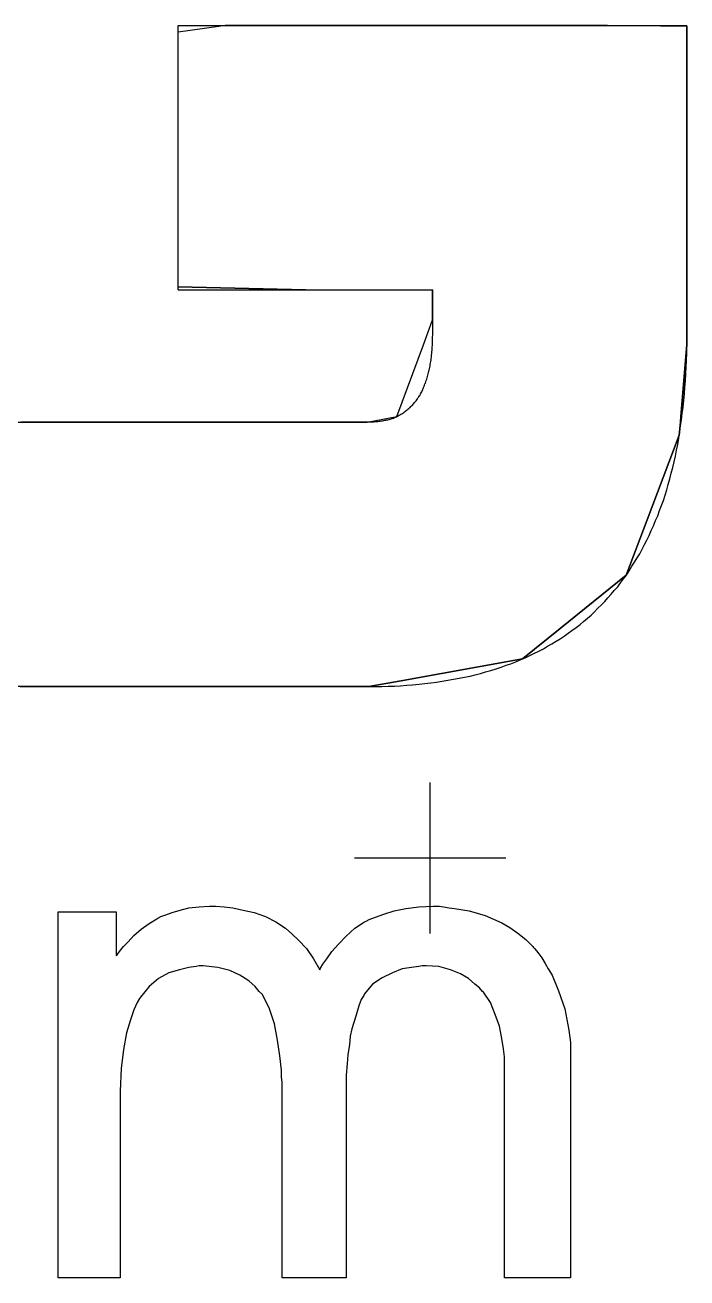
# Model space of a CAD drawing. Extents: x -69.4 to 29.6, y -21.9 to 37.7.
# Drawn here: x -38.002 to -36.033, y 16.998 to 20.727 of the extents above; entities that cross this region are included whole.
import ezdxf

# ---------------------------------------------------------------- set-up
doc = ezdxf.new("R2010")
doc.units = 0
doc.layers.add('gg1', color=1, linetype='CONTINUOUS')
doc.layers.add('gto', color=5, linetype='CONTINUOUS')

msp = doc.modelspace()

# ---------------------------------------------------------------- linework, layer by layer
at = {"layer": 'gg1', "color": 1}
for points in [[(-36.797074, 18.023036), (-36.797074, 18.473037)], [(-37.022074, 18.248036), (-36.572073, 18.248036)]]:
    msp.add_lwpolyline(points, dxfattribs=at)
at = {"layer": 'gto', "color": 5}
for points in [[(-38.610077, 19.545039), (-36.984074, 19.545039), (-36.896074, 19.562039), (-36.817074, 19.77504), (-36.791074, 19.84704), (-36.790074, 19.84904), (-36.790074, 19.93804), (-37.168074, 19.93904), (-37.547075, 19.94804), (-37.547075, 20.477041), (-37.547075, 20.514041), (-37.547075, 20.707041), (-37.426075, 20.724041), (-37.407075, 20.727041), (-36.269073, 20.727041), (-36.033072, 20.724041), (-36.033072, 20.707041), (-36.033072, 20.514041), (-36.033072, 20.477041), (-36.033072, 19.94804), (-36.033072, 19.93904), (-36.033072, 19.93804), (-36.033072, 19.84904), (-36.033072, 19.84704), (-36.033072, 19.77504), (-36.051072, 19.562039), (-36.052072, 19.545039), (-36.056072, 19.506039), (-36.151072, 19.254039), (-36.214072, 19.090038), (-36.410073, 18.931038), (-36.522073, 18.841038), (-36.889074, 18.774038), (-36.979074, 18.758038), (-38.571077, 18.758038)], [(-37.547075, 20.726041), (-37.546075, 20.726041)], [(-37.547075, 20.724041), (-37.547075, 20.726041)], [(-37.547075, 20.707041), (-37.426075, 20.724041)], [(-37.547075, 20.723041), (-37.547075, 20.724041)], [(-37.547075, 20.721041), (-37.547075, 20.723041)], [(-37.547075, 20.718041), (-37.547075, 20.721041)], [(-37.547075, 20.715041), (-37.547075, 20.718041)], [(-37.547075, 20.713041), (-37.547075, 20.715041)], [(-37.547075, 20.709041), (-37.547075, 20.713041)], [(-37.547075, 20.705041), (-37.547075, 20.709041)], [(-37.547075, 20.514041), (-37.547075, 20.707041)], [(-37.547075, 20.700041), (-37.547075, 20.705041)], [(-37.547075, 20.695041), (-37.547075, 20.700041)], [(-37.546075, 20.726041), (-37.545075, 20.726041)], [(-37.545075, 20.726041), (-37.543075, 20.726041)], [(-37.543075, 20.726041), (-37.539075, 20.726041)], [(-37.539075, 20.726041), (-37.535075, 20.726041)], [(-37.535075, 20.726041), (-37.530075, 20.726041)], [(-37.530075, 20.726041), (-37.524075, 20.726041)], [(-37.524075, 20.726041), (-37.517075, 20.726041)], [(-37.517075, 20.726041), (-37.509075, 20.726041)], [(-37.509075, 20.726041), (-37.502075, 20.726041)], [(-37.502075, 20.726041), (-37.492075, 20.726041)], [(-37.492075, 20.726041), (-37.482075, 20.726041)], [(-37.482075, 20.726041), (-37.473075, 20.726041)], [(-37.473075, 20.726041), (-37.461075, 20.726041)], [(-37.461075, 20.726041), (-37.449075, 20.726041)], [(-37.449075, 20.726041), (-37.437075, 20.726041)], [(-37.437075, 20.726041), (-37.424075, 20.726041)], [(-37.426075, 20.724041), (-37.407075, 20.727041)], [(-37.424075, 20.726041), (-37.409075, 20.726041)], [(-37.409075, 20.726041), (-37.396075, 20.726041)], [(-37.396075, 20.726041), (-37.380075, 20.726041)], [(-37.380075, 20.726041), (-37.364075, 20.726041)], [(-37.364075, 20.726041), (-37.349075, 20.726041)], [(-37.349075, 20.726041), (-37.332075, 20.726041)], [(-37.332075, 20.726041), (-37.315075, 20.726041)], [(-37.315075, 20.726041), (-37.297075, 20.726041)], [(-37.297075, 20.726041), (-37.280075, 20.726041)], [(-37.280075, 20.726041), (-37.261075, 20.726041)], [(-37.261075, 20.726041), (-37.242074, 20.726041)], [(-37.242074, 20.726041), (-37.223074, 20.726041)], [(-37.223074, 20.726041), (-37.203074, 20.726041)], [(-37.203074, 20.726041), (-37.183074, 20.726041)], [(-37.183074, 20.726041), (-37.163074, 20.726041)], [(-37.163074, 20.726041), (-37.143074, 20.726041)], [(-37.143074, 20.726041), (-37.121074, 20.726041)], [(-37.121074, 20.726041), (-37.100074, 20.726041)], [(-37.100074, 20.726041), (-37.078074, 20.726041)], [(-37.078074, 20.726041), (-37.057074, 20.726041)], [(-37.057074, 20.726041), (-37.035074, 20.726041)], [(-37.035074, 20.726041), (-37.012074, 20.726041)], [(-37.012074, 20.726041), (-36.990074, 20.726041)], [(-36.990074, 20.726041), (-36.967074, 20.726041)], [(-36.979074, 18.758038), (-36.960074, 18.758038), (-36.941074, 18.758038), (-36.922074, 18.759038), (-36.903074, 18.759038), (-36.885074, 18.760038), (-36.866074, 18.762038), (-36.849074, 18.763038), (-36.830074, 18.765038), (-36.813074, 18.767038), (-36.795074, 18.769038), (-36.778074, 18.771038), (-36.761074, 18.774038), (-36.744073, 18.777038), (-36.727073, 18.780038), (-36.711073, 18.783038), (-36.695073, 18.786038), (-36.678073, 18.789038), (-36.663073, 18.793038), (-36.647073, 18.797038), (-36.632073, 18.802038), (-36.616073, 18.806038), (-36.601073, 18.811038), (-36.586073, 18.816038), (-36.571073, 18.822038), (-36.557073, 18.826038), (-36.542073, 18.832038), (-36.529073, 18.838038), (-36.514073, 18.844038), (-36.500073, 18.851038), (-36.488073, 18.857038), (-36.474073, 18.863038), (-36.460073, 18.870038), (-36.448073, 18.878038), (-36.435073, 18.885038), (-36.422073, 18.893038), (-36.410073, 18.900038), (-36.398073, 18.908038), (-36.386073, 18.917038), (-36.375073, 18.925038), (-36.363073, 18.934038), (-36.351073, 18.943038), (-36.341073, 18.952038), (-36.329073, 18.962038), (-36.318073, 18.971038), (-36.309073, 18.980038), (-36.298073, 18.991038), (-36.287073, 19.001038), (-36.277073, 19.011038), (-36.268073, 19.022038), (-36.258073, 19.033038), (-36.249072, 19.044038), (-36.239072, 19.055038), (-36.231072, 19.067038), (-36.222072, 19.079038), (-36.213072, 19.090038), (-36.205072, 19.103038), (-36.197072, 19.116038), (-36.189072, 19.128038), (-36.181072, 19.141038), (-36.173072, 19.153038), (-36.166072, 19.167038), (-36.159072, 19.181038), (-36.152072, 19.194038), (-36.145072, 19.208038), (-36.139072, 19.223038), (-36.132072, 19.237038), (-36.127072, 19.252039), (-36.120072, 19.266039), (-36.115072, 19.282039), (-36.109072, 19.297039), (-36.103072, 19.312039), (-36.098072, 19.328039), (-36.093072, 19.344039), (-36.089072, 19.360039), (-36.084072, 19.376039), (-36.080072, 19.393039), (-36.075072, 19.410039), (-36.071072, 19.427039), (-36.067072, 19.444039), (-36.064072, 19.462039), (-36.060072, 19.479039), (-36.057072, 19.497039), (-36.055072, 19.515039), (-36.052072, 19.534039), (-36.049072, 19.552039), (-36.047072, 19.571039), (-36.044072, 19.590039), (-36.042072, 19.610039), (-36.040072, 19.629039), (-36.039072, 19.649039), (-36.037072, 19.668039), (-36.036072, 19.689039), (-36.035072, 19.709039), (-36.034072, 19.730039), (-36.033072, 19.75004), (-36.033072, 19.77104), (-36.033072, 19.79304), (-36.033072, 19.80804), (-36.033072, 19.80904), (-36.033072, 19.81104), (-36.033072, 19.81304), (-36.033072, 19.81504), (-36.033072, 19.81904), (-36.033072, 19.82204), (-36.033072, 19.82704), (-36.033072, 19.83104), (-36.033072, 19.83704), (-36.033072, 19.84204), (-36.033072, 19.84704), (-36.033072, 19.85404), (-36.033072, 19.86104), (-36.033072, 19.86904), (-36.033072, 19.87604), (-36.033072, 19.88404), (-36.033072, 19.89204), (-36.033072, 19.90104), (-36.033072, 19.91104), (-36.033072, 19.91904), (-36.033072, 19.92904), (-36.033072, 19.94004), (-36.033072, 19.95004), (-36.033072, 19.96004), (-36.033072, 19.97204), (-36.033072, 19.98304), (-36.033072, 19.99404), (-36.033072, 20.00604), (-36.033072, 20.01804), (-36.033072, 20.03004), (-36.033072, 20.04204), (-36.033072, 20.05504), (-36.033072, 20.06704), (-36.033072, 20.08104), (-36.033072, 20.09404), (-36.033072, 20.10704), (-36.033072, 20.12104), (-36.033072, 20.13304), (-36.033072, 20.14704), (-36.033072, 20.16204), (-36.033072, 20.17504), (-36.033072, 20.18904), (-36.033072, 20.20304), (-36.033072, 20.21704), (-36.033072, 20.23104), (-36.033072, 20.24504), (-36.033072, 20.259041), (-36.033072, 20.274041), (-36.033072, 20.287041), (-36.033072, 20.302041), (-36.033072, 20.315041), (-36.033072, 20.329041), (-36.033072, 20.344041), (-36.033072, 20.357041), (-36.033072, 20.371041), (-36.033072, 20.385041), (-36.033072, 20.398041), (-36.033072, 20.412041), (-36.033072, 20.425041), (-36.033072, 20.439041), (-36.033072, 20.452041), (-36.033072, 20.464041), (-36.033072, 20.477041), (-36.033072, 20.490041), (-36.033072, 20.502041), (-36.033072, 20.515041), (-36.033072, 20.527041), (-36.033072, 20.538041), (-36.033072, 20.550041), (-36.033072, 20.562041), (-36.033072, 20.572041), (-36.033072, 20.583041), (-36.033072, 20.594041), (-36.033072, 20.604041), (-36.033072, 20.613041), (-36.033072, 20.623041), (-36.033072, 20.632041), (-36.033072, 20.640041), (-36.033072, 20.649041), (-36.033072, 20.657041), (-36.033072, 20.665041), (-36.033072, 20.673041), (-36.033072, 20.679041), (-36.033072, 20.685041), (-36.033072, 20.692041), (-36.033072, 20.697041), (-36.033072, 20.703041), (-36.033072, 20.708041), (-36.033072, 20.712041), (-36.033072, 20.715041), (-36.033072, 20.718041), (-36.033072, 20.721041), (-36.033072, 20.723041), (-36.033072, 20.725041), (-36.033072, 20.726041)], [(-36.967074, 20.726041), (-36.945074, 20.726041)], [(-36.945074, 20.726041), (-36.922074, 20.726041)], [(-36.922074, 20.726041), (-36.898074, 20.726041)], [(-36.898074, 20.726041), (-36.876074, 20.726041)], [(-36.876074, 20.726041), (-36.853074, 20.726041)], [(-36.853074, 20.726041), (-36.829074, 20.726041)], [(-36.829074, 20.726041), (-36.806074, 20.726041)], [(-36.806074, 20.726041), (-36.783074, 20.726041)], [(-36.783074, 20.726041), (-36.759074, 20.726041)], [(-36.759074, 20.726041), (-36.737073, 20.726041)], [(-36.737073, 20.726041), (-36.713073, 20.726041)], [(-36.713073, 20.726041), (-36.690073, 20.726041)], [(-36.690073, 20.726041), (-36.667073, 20.726041)], [(-36.667073, 20.726041), (-36.644073, 20.726041)], [(-36.644073, 20.726041), (-36.621073, 20.726041)], [(-36.621073, 20.726041), (-36.599073, 20.726041)], [(-36.599073, 20.726041), (-36.576073, 20.726041)], [(-36.576073, 20.726041), (-36.554073, 20.726041)], [(-36.554073, 20.726041), (-36.531073, 20.726041)], [(-36.531073, 20.726041), (-36.510073, 20.726041)], [(-36.510073, 20.726041), (-36.489073, 20.726041)], [(-36.489073, 20.726041), (-36.467073, 20.726041)], [(-36.467073, 20.726041), (-36.446073, 20.726041)], [(-36.446073, 20.726041), (-36.425073, 20.726041)], [(-36.425073, 20.726041), (-36.405073, 20.726041)], [(-36.405073, 20.726041), (-36.384073, 20.726041)], [(-36.384073, 20.726041), (-36.365073, 20.726041)], [(-36.365073, 20.726041), (-36.346073, 20.726041)], [(-36.346073, 20.726041), (-36.326073, 20.726041)], [(-36.326073, 20.726041), (-36.308073, 20.726041)], [(-36.308073, 20.726041), (-36.289073, 20.726041)], [(-36.289073, 20.726041), (-36.272073, 20.726041)], [(-36.272073, 20.726041), (-36.254073, 20.726041)], [(-36.269073, 20.727041), (-36.033072, 20.724041)], [(-36.254073, 20.726041), (-36.238072, 20.726041)], [(-36.238072, 20.726041), (-36.221072, 20.726041)], [(-36.221072, 20.726041), (-36.205072, 20.726041)], [(-36.205072, 20.726041), (-36.191072, 20.726041)], [(-36.191072, 20.726041), (-36.176072, 20.726041)], [(-36.176072, 20.726041), (-36.162072, 20.726041)], [(-36.162072, 20.726041), (-36.148072, 20.726041)], [(-36.148072, 20.726041), (-36.135072, 20.726041)], [(-36.135072, 20.726041), (-36.124072, 20.726041)], [(-36.124072, 20.726041), (-36.112072, 20.726041)], [(-36.112072, 20.726041), (-36.101072, 20.726041)], [(-36.101072, 20.726041), (-36.092072, 20.726041)], [(-36.092072, 20.726041), (-36.082072, 20.726041)], [(-36.082072, 20.726041), (-36.073072, 20.726041)], [(-36.073072, 20.726041), (-36.065072, 20.726041)], [(-36.065072, 20.726041), (-36.058072, 20.726041)], [(-36.058072, 20.726041), (-36.053072, 20.726041)], [(-36.053072, 20.726041), (-36.047072, 20.726041)], [(-36.047072, 20.726041), (-36.042072, 20.726041)], [(-36.042072, 20.726041), (-36.039072, 20.726041)], [(-36.039072, 20.726041), (-36.036072, 20.726041)], [(-36.036072, 20.726041), (-36.034072, 20.726041)], [(-36.034072, 20.726041), (-36.033072, 20.726041)], [(-36.033072, 20.707041), (-36.033072, 20.724041)], [(-36.033072, 20.514041), (-36.033072, 20.707041)], [(-37.547075, 20.689041), (-37.547075, 20.695041)], [(-37.547075, 20.683041), (-37.547075, 20.689041)], [(-37.547075, 20.677041), (-37.547075, 20.683041)], [(-37.547075, 20.672041), (-37.547075, 20.677041)], [(-37.547075, 20.665041), (-37.547075, 20.672041)], [(-37.547075, 20.657041), (-37.547075, 20.665041)], [(-37.547075, 20.650041), (-37.547075, 20.657041)], [(-37.547075, 20.642041), (-37.547075, 20.650041)], [(-37.547075, 20.635041), (-37.547075, 20.642041)], [(-37.547075, 20.626041), (-37.547075, 20.635041)], [(-37.547075, 20.618041), (-37.547075, 20.626041)], [(-37.547075, 20.609041), (-37.547075, 20.618041)], [(-37.547075, 20.600041), (-37.547075, 20.609041)], [(-37.547075, 20.591041), (-37.547075, 20.600041)], [(-37.547075, 20.581041), (-37.547075, 20.591041)], [(-37.547075, 20.571041), (-37.547075, 20.581041)], [(-37.547075, 20.562041), (-37.547075, 20.571041)], [(-37.547075, 20.551041), (-37.547075, 20.562041)], [(-37.547075, 20.541041), (-37.547075, 20.551041)], [(-37.547075, 20.531041), (-37.547075, 20.541041)], [(-37.547075, 20.520041), (-37.547075, 20.531041)], [(-37.547075, 20.509041), (-37.547075, 20.520041)], [(-37.547075, 20.477041), (-37.547075, 20.514041)], [(-36.033072, 20.477041), (-36.033072, 20.514041)], [(-37.547075, 20.497041), (-37.547075, 20.509041)], [(-37.547075, 20.487041), (-37.547075, 20.497041)], [(-37.547075, 20.475041), (-37.547075, 20.487041)], [(-37.547075, 19.94804), (-37.547075, 20.477041)], [(-37.547075, 20.464041), (-37.547075, 20.475041)], [(-36.033072, 19.94804), (-36.033072, 20.477041)], [(-37.547075, 20.453041), (-37.547075, 20.464041)], [(-37.547075, 20.441041), (-37.547075, 20.453041)], [(-37.547075, 20.429041), (-37.547075, 20.441041)], [(-37.547075, 20.418041), (-37.547075, 20.429041)], [(-37.547075, 20.405041), (-37.547075, 20.418041)], [(-37.547075, 20.393041), (-37.547075, 20.405041)], [(-37.547075, 20.382041), (-37.547075, 20.393041)], [(-37.547075, 20.369041), (-37.547075, 20.382041)], [(-37.547075, 20.357041), (-37.547075, 20.369041)], [(-37.547075, 20.346041), (-37.547075, 20.357041)], [(-37.547075, 20.333041), (-37.547075, 20.346041)], [(-37.547075, 20.321041), (-37.547075, 20.333041)], [(-37.547075, 20.309041), (-37.547075, 20.321041)], [(-37.547075, 20.297041), (-37.547075, 20.309041)], [(-37.547075, 20.285041), (-37.547075, 20.297041)], [(-37.547075, 20.273041), (-37.547075, 20.285041)], [(-37.547075, 20.261041), (-37.547075, 20.273041)], [(-37.547075, 20.24904), (-37.547075, 20.261041)], [(-37.547075, 20.23804), (-37.547075, 20.24904)], [(-37.547075, 20.22604), (-37.547075, 20.23804)], [(-37.547075, 20.21404), (-37.547075, 20.22604)], [(-37.547075, 20.20304), (-37.547075, 20.21404)], [(-37.547075, 20.19104), (-37.547075, 20.20304)], [(-37.547075, 20.18004), (-37.547075, 20.19104)], [(-37.547075, 20.16904), (-37.547075, 20.18004)], [(-37.547075, 20.15804), (-37.547075, 20.16904)], [(-37.547075, 20.14704), (-37.547075, 20.15804)], [(-37.547075, 20.13604), (-37.547075, 20.14704)], [(-37.547075, 20.12604), (-37.547075, 20.13604)], [(-37.547075, 20.11504), (-37.547075, 20.12604)], [(-37.547075, 20.10504), (-37.547075, 20.11504)], [(-37.547075, 20.09504), (-37.547075, 20.10504)], [(-37.547075, 20.08504), (-37.547075, 20.09504)], [(-37.547075, 20.07604), (-37.547075, 20.08504)], [(-37.547075, 20.06604), (-37.547075, 20.07604)], [(-37.547075, 20.05804), (-37.547075, 20.06604)], [(-37.547075, 20.04904), (-37.547075, 20.05804)], [(-37.547075, 20.04004), (-37.547075, 20.04904)], [(-37.547075, 20.03104), (-37.547075, 20.04004)], [(-37.547075, 20.02404), (-37.547075, 20.03104)], [(-37.547075, 20.01604), (-37.547075, 20.02404)], [(-37.547075, 20.00904), (-37.547075, 20.01604)], [(-37.547075, 20.00104), (-37.547075, 20.00904)], [(-37.547075, 19.99404), (-37.547075, 20.00104)], [(-37.547075, 19.98804), (-37.547075, 19.99404)], [(-37.547075, 19.98304), (-37.547075, 19.98804)], [(-37.547075, 19.97704), (-37.547075, 19.98304)], [(-37.547075, 19.97104), (-37.547075, 19.97704)], [(-37.547075, 19.96604), (-37.547075, 19.97104)], [(-37.547075, 19.96104), (-37.547075, 19.96604)], [(-37.547075, 19.95704), (-37.547075, 19.96104)], [(-37.547075, 19.95304), (-37.547075, 19.95704)], [(-37.547075, 19.95104), (-37.547075, 19.95304)], [(-37.547075, 19.94804), (-37.547075, 19.95104)], [(-37.547075, 19.94804), (-37.168074, 19.93904)], [(-37.547075, 19.94504), (-37.547075, 19.94804)], [(-37.547075, 19.94304), (-37.547075, 19.94504)], [(-37.547075, 19.94104), (-37.547075, 19.94304)], [(-37.547075, 19.94004), (-37.547075, 19.94104)], [(-37.547075, 19.93904), (-37.547075, 19.94004)], [(-37.547075, 19.93904), (-37.546075, 19.93904), (-37.545075, 19.93904), (-37.544075, 19.93904), (-37.542075, 19.93904), (-37.539075, 19.93904), (-37.536075, 19.93904), (-37.533075, 19.93904), (-37.529075, 19.93904), (-37.524075, 19.93904), (-37.520075, 19.93904), (-37.515075, 19.93904), (-37.509075, 19.93904), (-37.505075, 19.93904), (-37.499075, 19.93904), (-37.492075, 19.93904), (-37.486075, 19.93904), (-37.478075, 19.93904), (-37.472075, 19.93904), (-37.464075, 19.93904), (-37.456075, 19.93904), (-37.448075, 19.93904), (-37.440075, 19.93904), (-37.432075, 19.93904), (-37.423075, 19.93904), (-37.414075, 19.93904), (-37.404075, 19.93904), (-37.396075, 19.93904), (-37.386075, 19.93904), (-37.376075, 19.93904), (-37.365075, 19.93904), (-37.356075, 19.93904), (-37.345075, 19.93904), (-37.334075, 19.93904), (-37.325075, 19.93904), (-37.313075, 19.93904), (-37.302075, 19.93904), (-37.292075, 19.93904), (-37.281075, 19.93904), (-37.269075, 19.93904), (-37.257075, 19.93904), (-37.247074, 19.93904), (-37.235074, 19.93904), (-37.223074, 19.93904), (-37.212074, 19.93904), (-37.200074, 19.93904), (-37.189074, 19.93904), (-37.178074, 19.93904), (-37.166074, 19.93904), (-37.154074, 19.93904), (-37.143074, 19.93904), (-37.131074, 19.93904), (-37.119074, 19.93904), (-37.108074, 19.93904), (-37.096074, 19.93904), (-37.085074, 19.93904), (-37.074074, 19.93904), (-37.062074, 19.93904), (-37.051074, 19.93904), (-37.040074, 19.93904), (-37.029074, 19.93904), (-37.018074, 19.93904), (-37.007074, 19.93904), (-36.997074, 19.93904), (-36.987074, 19.93904), (-36.976074, 19.93904), (-36.966074, 19.93904), (-36.957074, 19.93904), (-36.947074, 19.93904), (-36.937074, 19.93904), (-36.928074, 19.93904), (-36.919074, 19.93904), (-36.910074, 19.93904), (-36.901074, 19.93904), (-36.892074, 19.93904), (-36.885074, 19.93904), (-36.877074, 19.93904), (-36.869074, 19.93904), (-36.861074, 19.93904), (-36.855074, 19.93904), (-36.848074, 19.93904), (-36.842074, 19.93904), (-36.835074, 19.93904), (-36.830074, 19.93904), (-36.824074, 19.93904), (-36.819074, 19.93904), (-36.815074, 19.93904), (-36.811074, 19.93904), (-36.807074, 19.93904), (-36.803074, 19.93904), (-36.800074, 19.93904), (-36.797074, 19.93904), (-36.795074, 19.93904), (-36.793074, 19.93904), (-36.791074, 19.93904), (-36.790074, 19.93904), (-36.789074, 19.93904)], [(-37.168074, 19.93904), (-36.790074, 19.93804)], [(-36.790074, 19.84904), (-36.790074, 19.93804)], [(-36.789074, 19.93804), (-36.789074, 19.93904)], [(-36.789074, 19.93704), (-36.789074, 19.93804)], [(-36.789074, 19.93604), (-36.789074, 19.93704)], [(-36.789074, 19.93504), (-36.789074, 19.93604)], [(-36.789074, 19.93404), (-36.789074, 19.93504)], [(-36.789074, 19.93304), (-36.789074, 19.93404)], [(-36.789074, 19.93204), (-36.789074, 19.93304)], [(-36.789074, 19.93104), (-36.789074, 19.93204)], [(-36.789074, 19.93004), (-36.789074, 19.93104)], [(-36.789074, 19.92904), (-36.789074, 19.93004)], [(-36.789074, 19.92804), (-36.789074, 19.92904)], [(-36.789074, 19.92704), (-36.789074, 19.92804)], [(-36.789074, 19.92504), (-36.789074, 19.92704)], [(-36.789074, 19.92404), (-36.789074, 19.92504)], [(-36.789074, 19.92304), (-36.789074, 19.92404)], [(-36.789074, 19.92104), (-36.789074, 19.92304)], [(-36.789074, 19.92004), (-36.789074, 19.92104)], [(-36.789074, 19.91804), (-36.789074, 19.92004)], [(-36.789074, 19.91704), (-36.789074, 19.91804)], [(-36.789074, 19.91504), (-36.789074, 19.91704)], [(-36.789074, 19.91404), (-36.789074, 19.91504)], [(-36.789074, 19.91304), (-36.789074, 19.91404)], [(-36.789074, 19.91104), (-36.789074, 19.91304)], [(-36.033072, 19.93904), (-36.033072, 19.94804)], [(-36.033072, 19.93804), (-36.033072, 19.93904)], [(-36.033072, 19.84904), (-36.033072, 19.93804)], [(-36.789074, 19.90904), (-36.789074, 19.91104)], [(-36.789074, 19.90704), (-36.789074, 19.90904)], [(-36.789074, 19.90604), (-36.789074, 19.90704)], [(-36.789074, 19.90404), (-36.789074, 19.90604)], [(-36.789074, 19.90204), (-36.789074, 19.90404)], [(-36.789074, 19.90004), (-36.789074, 19.90204)], [(-36.789074, 19.89804), (-36.789074, 19.90004)], [(-36.789074, 19.89604), (-36.789074, 19.89804)], [(-36.789074, 19.89404), (-36.789074, 19.89604)], [(-36.789074, 19.89204), (-36.789074, 19.89404)], [(-36.789074, 19.89004), (-36.789074, 19.89204)], [(-36.789074, 19.88804), (-36.789074, 19.89004)], [(-36.789074, 19.88604), (-36.789074, 19.88804)], [(-36.789074, 19.88404), (-36.789074, 19.88604)], [(-36.789074, 19.88204), (-36.789074, 19.88404)], [(-36.789074, 19.88004), (-36.789074, 19.88204)], [(-36.789074, 19.87804), (-36.789074, 19.88004)], [(-36.789074, 19.87704), (-36.789074, 19.87804)], [(-36.789074, 19.87504), (-36.789074, 19.87704)], [(-36.817074, 19.77504), (-36.791074, 19.84704)], [(-36.791074, 19.84704), (-36.790074, 19.84904)], [(-36.789074, 19.87304), (-36.789074, 19.87504)], [(-36.789074, 19.87104), (-36.789074, 19.87304)], [(-36.789074, 19.86904), (-36.789074, 19.87104)], [(-36.789074, 19.86704), (-36.789074, 19.86904)], [(-36.789074, 19.86504), (-36.789074, 19.86704)], [(-36.789074, 19.86304), (-36.789074, 19.86504)], [(-36.789074, 19.86004), (-36.789074, 19.86304)], [(-36.789074, 19.85804), (-36.789074, 19.86004)], [(-36.789074, 19.85604), (-36.789074, 19.85804)], [(-36.789074, 19.85404), (-36.789074, 19.85604)], [(-36.789074, 19.85204), (-36.789074, 19.85404)], [(-36.789074, 19.85004), (-36.789074, 19.85204)], [(-36.789074, 19.84904), (-36.789074, 19.85004)], [(-36.789074, 19.84704), (-36.789074, 19.84904)], [(-36.789074, 19.84504), (-36.789074, 19.84704)], [(-36.789074, 19.84304), (-36.789074, 19.84504)], [(-36.789074, 19.84204), (-36.789074, 19.84304)], [(-36.789074, 19.84004), (-36.789074, 19.84204)], [(-36.789074, 19.83804), (-36.789074, 19.84004)], [(-36.033072, 19.84704), (-36.033072, 19.84904)], [(-36.033072, 19.77504), (-36.033072, 19.84704)], [(-36.790074, 19.79904), (-36.789074, 19.80504)], [(-36.789074, 19.83704), (-36.789074, 19.83804)], [(-36.789074, 19.83504), (-36.789074, 19.83704)], [(-36.789074, 19.83304), (-36.789074, 19.83504)], [(-36.789074, 19.83204), (-36.789074, 19.83304)], [(-36.789074, 19.83004), (-36.789074, 19.83204)], [(-36.789074, 19.82804), (-36.789074, 19.83004)], [(-36.789074, 19.82704), (-36.789074, 19.82804)], [(-36.789074, 19.82504), (-36.789074, 19.82704)], [(-36.789074, 19.82404), (-36.789074, 19.82504)], [(-36.789074, 19.82304), (-36.789074, 19.82404)], [(-36.789074, 19.82104), (-36.789074, 19.82304)], [(-36.789074, 19.82004), (-36.789074, 19.82104)], [(-36.789074, 19.81904), (-36.789074, 19.82004)], [(-36.789074, 19.81804), (-36.789074, 19.81904)], [(-36.789074, 19.81604), (-36.789074, 19.81804)], [(-36.789074, 19.81504), (-36.789074, 19.81604)], [(-36.789074, 19.81404), (-36.789074, 19.81504)], [(-36.789074, 19.81304), (-36.789074, 19.81404)], [(-36.789074, 19.81204), (-36.789074, 19.81304)], [(-36.789074, 19.81104), (-36.789074, 19.81204)], [(-36.789074, 19.81004), (-36.789074, 19.81104)], [(-36.789074, 19.80904), (-36.789074, 19.81004)], [(-36.789074, 19.80804), (-36.789074, 19.80904)], [(-36.789074, 19.80504), (-36.789074, 19.80804)], [(-36.896074, 19.562039), (-36.817074, 19.77504)], [(-36.791074, 19.76904), (-36.790074, 19.77304)], [(-36.791074, 19.76404), (-36.791074, 19.76904)], [(-36.791074, 19.75904), (-36.791074, 19.76404)], [(-36.790074, 19.79404), (-36.790074, 19.79904)], [(-36.790074, 19.78904), (-36.790074, 19.79404)], [(-36.790074, 19.78304), (-36.790074, 19.78904)], [(-36.790074, 19.77804), (-36.790074, 19.78304)], [(-36.790074, 19.77304), (-36.790074, 19.77804)], [(-36.051072, 19.562039), (-36.033072, 19.77504)], [(-36.795074, 19.726039), (-36.794074, 19.731039)], [(-36.794074, 19.735039), (-36.793074, 19.739039)], [(-36.794074, 19.731039), (-36.794074, 19.735039)], [(-36.793074, 19.744039), (-36.792074, 19.749039)], [(-36.793074, 19.739039), (-36.793074, 19.744039)], [(-36.792074, 19.75404), (-36.791074, 19.75904)], [(-36.792074, 19.749039), (-36.792074, 19.75404)], [(-36.803074, 19.689039), (-36.802074, 19.693039)], [(-36.802074, 19.693039), (-36.801074, 19.697039)], [(-36.801074, 19.697039), (-36.800074, 19.700039)], [(-36.800074, 19.700039), (-36.799074, 19.704039)], [(-36.799074, 19.704039), (-36.798074, 19.709039)], [(-36.798074, 19.709039), (-36.797074, 19.713039)], [(-36.797074, 19.717039), (-36.796074, 19.722039)], [(-36.797074, 19.713039), (-36.797074, 19.717039)], [(-36.796074, 19.722039), (-36.795074, 19.726039)], [(-36.817074, 19.648039), (-36.815074, 19.652039)], [(-36.815074, 19.652039), (-36.814074, 19.655039)], [(-36.814074, 19.655039), (-36.813074, 19.659039)], [(-36.813074, 19.659039), (-36.811074, 19.661039)], [(-36.811074, 19.661039), (-36.810074, 19.665039)], [(-36.810074, 19.665039), (-36.809074, 19.669039)], [(-36.809074, 19.669039), (-36.807074, 19.673039)], [(-36.807074, 19.673039), (-36.806074, 19.677039)], [(-36.806074, 19.677039), (-36.805074, 19.681039)], [(-36.805074, 19.681039), (-36.804074, 19.685039)], [(-36.804074, 19.685039), (-36.803074, 19.689039)], [(-36.837074, 19.612039), (-36.835074, 19.615039)], [(-36.835074, 19.615039), (-36.833074, 19.618039)], [(-36.833074, 19.618039), (-36.831074, 19.620039)], [(-36.831074, 19.620039), (-36.829074, 19.623039)], [(-36.829074, 19.623039), (-36.827074, 19.625039)], [(-36.827074, 19.625039), (-36.826074, 19.629039)], [(-36.826074, 19.629039), (-36.824074, 19.632039)], [(-36.824074, 19.632039), (-36.822074, 19.635039)], [(-36.822074, 19.635039), (-36.821074, 19.638039)], [(-36.821074, 19.638039), (-36.819074, 19.641039)], [(-36.819074, 19.641039), (-36.818074, 19.645039)], [(-36.818074, 19.645039), (-36.817074, 19.648039)], [(-36.873074, 19.576039), (-36.870074, 19.578039)], [(-36.870074, 19.578039), (-36.868074, 19.580039)], [(-36.868074, 19.580039), (-36.865074, 19.582039)], [(-36.865074, 19.582039), (-36.863074, 19.584039)], [(-36.863074, 19.584039), (-36.860074, 19.586039)], [(-36.860074, 19.586039), (-36.858074, 19.588039)], [(-36.858074, 19.588039), (-36.856074, 19.589039)], [(-36.856074, 19.589039), (-36.854074, 19.592039)], [(-36.854074, 19.592039), (-36.852074, 19.594039)], [(-36.852074, 19.594039), (-36.849074, 19.596039)], [(-36.849074, 19.596039), (-36.847074, 19.599039)], [(-36.847074, 19.599039), (-36.845074, 19.601039)], [(-36.845074, 19.601039), (-36.843074, 19.604039)], [(-36.843074, 19.604039), (-36.841074, 19.606039)], [(-36.841074, 19.606039), (-36.839074, 19.609039)], [(-36.839074, 19.609039), (-36.837074, 19.612039)], [(-38.015076, 19.546039), (-37.989076, 19.546039)], [(-37.989076, 19.546039), (-37.963076, 19.546039)], [(-37.963076, 19.546039), (-37.938076, 19.546039)], [(-37.938076, 19.546039), (-37.911076, 19.546039)], [(-37.911076, 19.546039), (-37.885076, 19.546039)], [(-37.885076, 19.546039), (-37.859076, 19.546039)], [(-37.859076, 19.546039), (-37.834076, 19.546039)], [(-37.834076, 19.546039), (-37.807076, 19.546039)], [(-37.807076, 19.546039), (-37.781076, 19.546039)], [(-37.781076, 19.546039), (-37.755076, 19.546039)], [(-37.755076, 19.546039), (-37.728075, 19.546039)], [(-37.728075, 19.546039), (-37.703075, 19.546039)], [(-37.703075, 19.546039), (-37.677075, 19.546039)], [(-37.677075, 19.546039), (-37.652075, 19.546039)], [(-37.652075, 19.546039), (-37.626075, 19.546039)], [(-37.626075, 19.546039), (-37.600075, 19.546039)], [(-37.600075, 19.546039), (-37.576075, 19.546039)], [(-37.576075, 19.546039), (-37.550075, 19.546039)], [(-37.550075, 19.546039), (-37.526075, 19.546039)], [(-37.526075, 19.546039), (-37.501075, 19.546039)], [(-37.501075, 19.546039), (-37.477075, 19.546039)], [(-37.477075, 19.546039), (-37.453075, 19.546039)], [(-37.453075, 19.546039), (-37.430075, 19.546039)], [(-37.430075, 19.546039), (-37.406075, 19.546039)], [(-37.406075, 19.546039), (-37.384075, 19.546039)], [(-37.384075, 19.546039), (-37.361075, 19.546039)], [(-37.361075, 19.546039), (-37.339075, 19.546039)], [(-37.339075, 19.546039), (-37.318075, 19.546039)], [(-37.318075, 19.546039), (-37.296075, 19.546039)], [(-37.296075, 19.546039), (-37.276075, 19.546039)], [(-37.276075, 19.546039), (-37.255075, 19.546039)], [(-37.255075, 19.546039), (-37.236074, 19.546039)], [(-37.236074, 19.546039), (-37.217074, 19.546039)], [(-37.217074, 19.546039), (-37.198074, 19.546039)], [(-37.198074, 19.546039), (-37.181074, 19.546039)], [(-37.181074, 19.546039), (-37.163074, 19.546039)], [(-37.163074, 19.546039), (-37.146074, 19.546039)], [(-37.146074, 19.546039), (-37.131074, 19.546039)], [(-37.131074, 19.546039), (-37.115074, 19.546039)], [(-37.115074, 19.546039), (-37.101074, 19.546039)], [(-37.101074, 19.546039), (-37.086074, 19.546039)], [(-37.086074, 19.546039), (-37.074074, 19.546039)], [(-37.074074, 19.546039), (-37.061074, 19.546039)], [(-37.061074, 19.546039), (-37.049074, 19.546039)], [(-37.049074, 19.546039), (-37.038074, 19.546039)], [(-37.038074, 19.546039), (-37.029074, 19.546039)], [(-37.029074, 19.546039), (-37.019074, 19.546039)], [(-37.019074, 19.546039), (-37.011074, 19.546039)], [(-37.011074, 19.546039), (-37.003074, 19.546039)], [(-37.003074, 19.546039), (-36.998074, 19.546039)], [(-36.998074, 19.546039), (-36.992074, 19.546039)], [(-36.992074, 19.546039), (-36.987074, 19.546039)], [(-36.987074, 19.546039), (-36.984074, 19.546039)], [(-36.984074, 19.545039), (-36.896074, 19.562039)], [(-36.984074, 19.546039), (-36.981074, 19.546039)], [(-36.981074, 19.546039), (-36.980074, 19.546039)], [(-36.980074, 19.546039), (-36.979074, 19.546039)], [(-36.979074, 19.546039), (-36.975074, 19.546039)], [(-36.975074, 19.546039), (-36.971074, 19.546039)], [(-36.971074, 19.546039), (-36.967074, 19.546039)], [(-36.967074, 19.546039), (-36.964074, 19.546039)], [(-36.964074, 19.546039), (-36.961074, 19.547039)], [(-36.961074, 19.547039), (-36.957074, 19.547039)], [(-36.957074, 19.547039), (-36.953074, 19.547039)], [(-36.953074, 19.547039), (-36.949074, 19.548039)], [(-36.949074, 19.548039), (-36.946074, 19.548039)], [(-36.946074, 19.548039), (-36.942074, 19.549039)], [(-36.942074, 19.549039), (-36.939074, 19.549039)], [(-36.939074, 19.549039), (-36.935074, 19.550039)], [(-36.935074, 19.550039), (-36.932074, 19.551039)], [(-36.932074, 19.551039), (-36.929074, 19.551039)], [(-36.929074, 19.551039), (-36.926074, 19.552039)], [(-36.926074, 19.552039), (-36.923074, 19.552039)], [(-36.923074, 19.552039), (-36.919074, 19.553039)], [(-36.919074, 19.553039), (-36.916074, 19.554039)], [(-36.916074, 19.554039), (-36.913074, 19.555039)], [(-36.913074, 19.555039), (-36.910074, 19.556039)], [(-36.910074, 19.556039), (-36.906074, 19.557039)], [(-36.906074, 19.557039), (-36.903074, 19.559039)], [(-36.903074, 19.559039), (-36.900074, 19.560039)], [(-36.900074, 19.560039), (-36.897074, 19.561039)], [(-36.897074, 19.561039), (-36.894074, 19.563039)], [(-36.894074, 19.563039), (-36.892074, 19.564039)], [(-36.892074, 19.564039), (-36.889074, 19.566039)], [(-36.889074, 19.566039), (-36.887074, 19.567039)], [(-36.887074, 19.567039), (-36.884074, 19.569039)], [(-36.884074, 19.569039), (-36.881074, 19.570039)], [(-36.881074, 19.570039), (-36.878074, 19.572039)], [(-36.878074, 19.572039), (-36.875074, 19.574039)], [(-36.875074, 19.574039), (-36.873074, 19.576039)], [(-36.056072, 19.506039), (-36.052072, 19.545039)], [(-36.052072, 19.545039), (-36.051072, 19.562039)], [(-36.151072, 19.254039), (-36.056072, 19.506039)], [(-36.214072, 19.090038), (-36.151072, 19.254039)], [(-36.410073, 18.931038), (-36.214072, 19.090038)], [(-36.522073, 18.841038), (-36.410073, 18.931038)], [(-36.889074, 18.774038), (-36.522073, 18.841038)], [(-38.017076, 18.758038), (-37.990076, 18.758038), (-37.965076, 18.758038), (-37.939076, 18.758038), (-37.913076, 18.758038), (-37.887076, 18.758038), (-37.861076, 18.758038), (-37.835076, 18.758038), (-37.808076, 18.758038), (-37.782076, 18.758038), (-37.757076, 18.758038), (-37.730075, 18.758038), (-37.704075, 18.758038), (-37.679075, 18.758038), (-37.653075, 18.758038), (-37.627075, 18.758038), (-37.602075, 18.758038), (-37.577075, 18.758038), (-37.551075, 18.758038), (-37.527075, 18.758038), (-37.503075, 18.758038), (-37.478075, 18.758038), (-37.454075, 18.758038), (-37.431075, 18.758038), (-37.407075, 18.758038), (-37.385075, 18.758038), (-37.363075, 18.758038), (-37.340075, 18.758038), (-37.319075, 18.758038), (-37.297075, 18.758038), (-37.277075, 18.758038), (-37.256075, 18.758038), (-37.237074, 18.758038), (-37.218074, 18.758038), (-37.199074, 18.758038), (-37.182074, 18.758038), (-37.164074, 18.758038), (-37.147074, 18.758038), (-37.131074, 18.758038), (-37.116074, 18.758038), (-37.102074, 18.758038), (-37.087074, 18.758038), (-37.074074, 18.758038), (-37.062074, 18.758038), (-37.050074, 18.758038), (-37.039074, 18.758038), (-37.029074, 18.758038), (-37.020074, 18.758038), (-37.011074, 18.758038), (-37.004074, 18.758038), (-36.998074, 18.758038), (-36.992074, 18.758038), (-36.988074, 18.758038), (-36.984074, 18.758038), (-36.981074, 18.758038), (-36.980074, 18.758038), (-36.979074, 18.758038)], [(-36.979074, 18.758038), (-36.889074, 18.774038)], [(-36.757074, 18.103036), (-36.740073, 18.100036), (-36.724073, 18.098036), (-36.681073, 18.091036), (-36.633073, 18.077036), (-36.584073, 18.055036), (-36.560073, 18.041036), (-36.536073, 18.024036), (-36.512073, 18.005036), (-36.491073, 17.984036), (-36.489073, 17.982036), (-36.486073, 17.979036), (-36.481073, 17.972036), (-36.474073, 17.963036), (-36.465073, 17.951036), (-36.455073, 17.934036), (-36.446073, 17.918036), (-36.434073, 17.899036), (-36.415073, 17.853036), (-36.396073, 17.799036), (-36.384073, 17.735035), (-36.379073, 17.699035), (-36.379073, 17.663035), (-36.379073, 16.998034), (-36.576073, 16.998034), (-36.576073, 17.633035), (-36.576073, 17.635035), (-36.576073, 17.640035), (-36.576073, 17.647035), (-36.576073, 17.656035), (-36.579073, 17.680035), (-36.584073, 17.711035), (-36.591073, 17.747035), (-36.603073, 17.782036), (-36.617073, 17.818036), (-36.638073, 17.849036), (-36.641073, 17.851036), (-36.650073, 17.861036), (-36.664073, 17.872036), (-36.683073, 17.889036), (-36.707073, 17.903036), (-36.736073, 17.915036), (-36.771074, 17.925036), (-36.809074, 17.927036), (-36.821074, 17.927036), (-36.831074, 17.925036), (-36.852074, 17.922036), (-36.880074, 17.918036), (-36.909074, 17.906036), (-36.940074, 17.891036), (-36.968074, 17.872036), (-36.992074, 17.844036), (-36.994074, 17.839036), (-37.002074, 17.827036), (-37.009074, 17.808036), (-37.018074, 17.777036), (-37.030074, 17.739035), (-37.035074, 17.718035), (-37.037074, 17.692035), (-37.042074, 17.663035), (-37.044074, 17.635035), (-37.047074, 17.602035), (-37.047074, 17.566035), (-37.047074, 16.998034), (-37.237074, 16.998034), (-37.237074, 17.547035), (-37.237074, 17.549035), (-37.237074, 17.557035), (-37.237074, 17.566035), (-37.237074, 17.580035), (-37.239074, 17.597035), (-37.239074, 17.616035), (-37.244074, 17.659035), (-37.251075, 17.706035), (-37.260075, 17.754036), (-37.275075, 17.799036), (-37.284075, 17.818036), (-37.294075, 17.837036), (-37.296075, 17.842036), (-37.306075, 17.851036), (-37.317075, 17.865036), (-37.336075, 17.882036), (-37.363075, 17.899036), (-37.393075, 17.913036), (-37.429075, 17.922036), (-37.472075, 17.927036), (-37.484075, 17.927036), (-37.493075, 17.925036), (-37.515075, 17.922036), (-37.543075, 17.915036), (-37.574075, 17.906036), (-37.605075, 17.889036), (-37.633075, 17.865036), (-37.659075, 17.834036), (-37.662075, 17.830036), (-37.669075, 17.818036), (-37.678075, 17.796036), (-37.688075, 17.766036), (-37.700075, 17.728035), (-37.709075, 17.678035), (-37.716075, 17.621035), (-37.719075, 17.554035), (-37.719075, 16.998034), (-37.904076, 16.998034), (-37.904076, 18.088036), (-37.731075, 18.088036), (-37.731075, 17.958036), (-37.728075, 17.960036), (-37.721075, 17.970036), (-37.709075, 17.984036), (-37.695075, 17.998036), (-37.678075, 18.017036), (-37.657075, 18.036036), (-37.633075, 18.053036), (-37.610075, 18.067036), (-37.607075, 18.069036), (-37.598075, 18.074036), (-37.583075, 18.079036), (-37.564075, 18.086036), (-37.541075, 18.093036), (-37.515075, 18.100036), (-37.484075, 18.103036), (-37.453075, 18.105036), (-37.434075, 18.105036), (-37.410075, 18.103036), (-37.384075, 18.100036), (-37.353075, 18.093036), (-37.320075, 18.086036), (-37.287075, 18.074036), (-37.256075, 18.058036), (-37.251075, 18.055036), (-37.241074, 18.048036), (-37.227074, 18.039036), (-37.208074, 18.022036), (-37.189074, 18.003036), (-37.165074, 17.979036), (-37.144074, 17.948036), (-37.125074, 17.915036), (-37.123074, 17.920036), (-37.116074, 17.932036), (-37.104074, 17.948036), (-37.089074, 17.970036), (-37.070074, 17.991036), (-37.047074, 18.015036), (-37.021074, 18.039036), (-36.992074, 18.058036), (-36.987074, 18.060036), (-36.978074, 18.065036), (-36.959074, 18.072036), (-36.935074, 18.081036), (-36.904074, 18.091036), (-36.869074, 18.098036), (-36.831074, 18.103036), (-36.788074, 18.105036), (-36.769074, 18.105036), (-36.757074, 18.103036)]]:
    msp.add_lwpolyline(points, dxfattribs=at)

doc.saveas('drawing.dxf')
